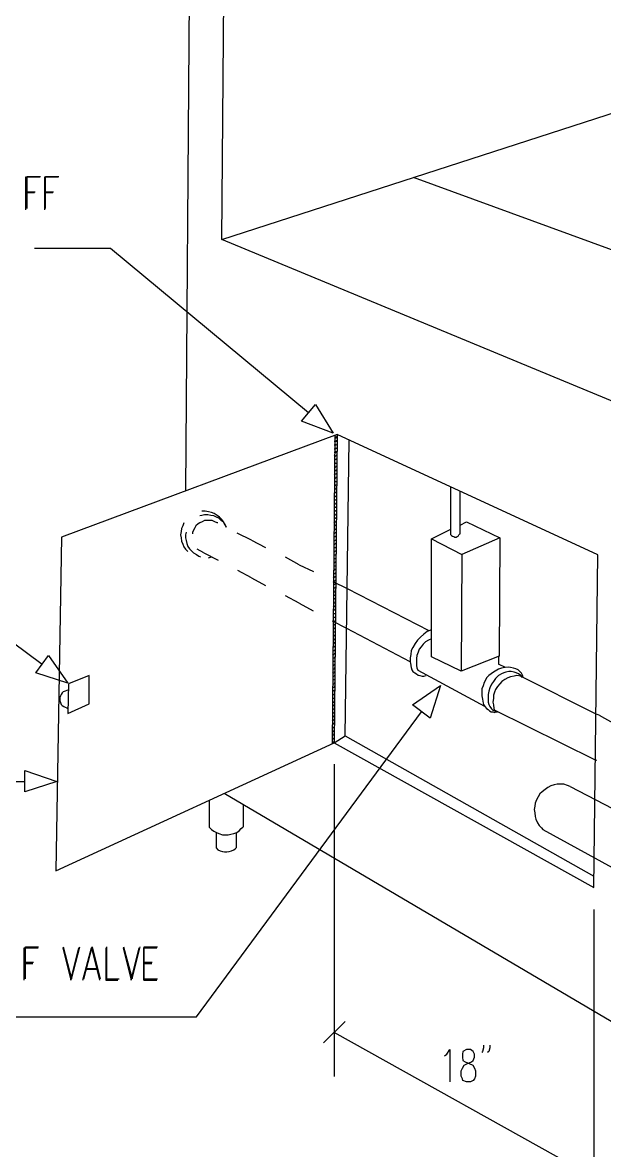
# Model space of a CAD drawing. Header units: metres. Extents: x 14 to 601, y -779 to -12.
# Drawn here: x 161.8 to 283.4, y -518.8 to -283.2 of the extents above; entities that cross this region are included whole.
import ezdxf

# ---------------------------------------------------------------- set-up
doc = ezdxf.new("R2010")
doc.units = ezdxf.units.M

msp = doc.modelspace()

# ---------------------------------------------------------------- linework, layer by layer
for p, q in [((197.08, -217.04), (195.88, -380.96)), ((203.44, -328.52), (204.28, -224.6)), ((203.44, -328.52), (438.4, -252.56)), ((162.52, -322.28), (162.52, -315.44)), ((162.52, -315.44), (165.4, -315.44)), ((162.76, -322.04), (162.76, -315.32)), ((162.76, -315.32), (165.52, -315.32)), ((166.48, -322.28), (166.48, -315.44)), ((166.48, -315.44), (169.24, -315.44)), ((166.6, -322.04), (166.6, -315.32)), ((166.6, -315.32), (169.36, -315.32)), ((352.96, -355.52), (243.52, -315.56)), ((162.52, -318.68), (164.32, -318.68)), ((162.76, -318.56), (164.44, -318.56)), ((166.48, -318.68), (168.16, -318.68)), ((166.6, -318.56), (168.28, -318.56)), ((311.8, -373.4), (203.44, -328.52)), ((164.32, -330.32), (180.16, -330.32)), ((180.16, -330.32), (221.56, -364.64)), ((220.12, -366.44), (223, -362.96)), ((223, -362.96), (226.72, -368.96)), ((226.72, -368.96), (220.12, -366.44)), ((227.56, -369.2), (169.96, -390.68)), ((227.08, -369.32), (226.48, -433.88)), ((227.56, -369.2), (226.96, -433.64)), ((227.08, -369.8), (227.2, -369.92)), ((227.32, -369.92), (227.44, -369.8)), ((227.44, -369.8), (227.44, -369.68)), ((227.44, -369.68), (227.56, -369.68)), ((282.04, -394.4), (227.56, -369.2)), ((226.96, -370.64), (227.2, -370.64)), ((226.96, -371.36), (227.08, -371.36)), ((226.96, -372.2), (227.08, -372.2)), ((227.08, -371.36), (227.32, -371.36)), ((227.08, -372.2), (227.2, -372.2)), ((227.2, -369.92), (227.32, -369.92)), ((227.2, -370.64), (227.32, -370.64)), ((227.2, -372.2), (227.32, -372.08)), ((227.32, -370.64), (227.44, -370.64)), ((227.32, -371.36), (227.44, -371.24)), ((227.32, -372.08), (227.44, -372.08)), ((227.44, -370.52), (227.56, -370.4)), ((227.44, -370.64), (227.44, -370.52)), ((227.44, -371.24), (227.56, -371.24)), ((227.44, -372.08), (227.56, -371.96)), ((229.24, -432.2), (230.08, -370.4)), ((226.96, -372.92), (227.08, -372.92)), ((226.96, -373.64), (227.08, -373.76)), ((226.96, -374.48), (227.08, -374.48)), ((227.08, -372.92), (227.2, -372.92)), ((227.08, -373.76), (227.2, -373.76)), ((227.08, -374.48), (227.2, -374.48)), ((227.2, -372.92), (227.32, -372.92)), ((227.2, -373.76), (227.32, -373.64)), ((227.2, -374.48), (227.32, -374.36)), ((227.32, -372.92), (227.44, -372.8)), ((227.32, -373.64), (227.44, -373.52)), ((227.32, -374.36), (227.44, -374.36)), ((227.44, -372.8), (227.44, -372.68)), ((227.44, -374.36), (227.44, -374.24)), ((226.96, -375.2), (227.08, -375.2)), ((226.96, -376.04), (227.08, -376.04)), ((226.96, -376.76), (227.08, -376.76)), ((227.08, -375.2), (227.2, -375.2)), ((227.08, -376.04), (227.2, -376.04)), ((227.08, -376.76), (227.2, -376.76)), ((227.2, -375.2), (227.32, -375.2)), ((227.2, -376.04), (227.32, -375.92)), ((227.2, -376.76), (227.32, -376.76)), ((227.32, -375.2), (227.44, -375.08)), ((227.32, -375.92), (227.44, -375.92)), ((227.32, -376.76), (227.44, -376.64)), ((227.44, -375.92), (227.44, -375.8)), ((227.44, -376.64), (227.44, -376.52)), ((226.96, -377.48), (227.08, -377.6)), ((226.96, -378.32), (227.08, -378.32)), ((226.96, -379.04), (227.08, -379.04)), ((227.08, -377.6), (227.2, -377.48)), ((227.08, -378.32), (227.2, -378.32)), ((227.08, -379.04), (227.2, -379.04)), ((227.2, -377.48), (227.32, -377.48)), ((227.2, -378.32), (227.32, -378.2)), ((227.2, -379.04), (227.32, -379.04)), ((227.32, -377.48), (227.44, -377.36)), ((227.32, -378.2), (227.44, -378.2)), ((227.32, -379.04), (227.44, -378.92)), ((227.44, -378.2), (227.44, -378.08)), ((226.96, -379.88), (227.08, -379.88)), ((226.96, -380.6), (227.08, -380.6)), ((226.96, -381.32), (227.08, -381.44)), ((227.08, -379.88), (227.2, -379.88)), ((227.08, -380.6), (227.2, -380.6)), ((227.08, -381.44), (227.2, -381.32)), ((227.2, -379.88), (227.32, -379.76)), ((227.2, -380.6), (227.32, -380.6)), ((227.2, -381.32), (227.32, -381.32)), ((227.32, -379.76), (227.44, -379.64)), ((227.32, -380.6), (227.44, -380.48)), ((227.32, -381.32), (227.44, -381.2)), ((227.44, -380.48), (227.44, -380.36)), ((251.32, -390.2), (251.32, -380.12)), ((253.24, -389.96), (253.24, -381.08)), ((226.96, -382.16), (227.08, -382.16)), ((226.96, -382.88), (227.08, -382.88)), ((226.96, -383.72), (227.08, -383.72)), ((227.08, -382.16), (227.2, -382.16)), ((227.08, -382.88), (227.2, -382.88)), ((227.08, -383.72), (227.2, -383.72)), ((227.2, -382.16), (227.32, -382.04)), ((227.2, -382.88), (227.32, -382.88)), ((227.2, -383.72), (227.32, -383.6)), ((227.32, -382.04), (227.44, -382.04)), ((227.32, -382.88), (227.44, -382.76)), ((227.32, -383.6), (227.32, -383.48)), ((227.32, -383.48), (227.44, -383.48)), ((227.44, -382.04), (227.44, -381.92)), ((199.24, -386.12), (198.88, -386.24)), ((199.36, -385.28), (199.24, -385.28)), ((199.84, -386), (199.24, -386.12)), ((199.96, -385.28), (199.36, -385.28)), ((200.56, -386), (199.84, -386)), ((200.68, -385.4), (199.96, -385.28)), ((201.16, -386.12), (200.56, -386)), ((201.28, -385.52), (200.68, -385.4)), ((201.76, -386.24), (201.16, -386.12)), ((201.88, -385.76), (201.28, -385.52)), ((202.36, -386.48), (201.76, -386.24)), ((202.48, -386.12), (201.88, -385.76)), ((202.96, -386.48), (202.48, -386.12)), ((226.84, -385.16), (227.08, -385.28)), ((226.84, -386), (226.96, -386)), ((226.96, -384.44), (227.08, -384.44)), ((226.96, -386), (227.2, -386)), ((227.08, -384.44), (227.2, -384.44)), ((227.08, -385.28), (227.2, -385.16)), ((227.2, -384.44), (227.32, -384.44)), ((227.2, -385.16), (227.32, -385.16)), ((227.2, -386), (227.32, -385.88)), ((227.32, -384.32), (227.44, -384.2)), ((227.32, -384.44), (227.32, -384.32)), ((227.32, -385.16), (227.32, -385.04)), ((227.32, -385.04), (227.44, -385.04)), ((227.32, -385.88), (227.44, -385.76)), ((195.28, -388.28), (195.04, -388.88)), ((195.52, -387.68), (195.28, -388.28)), ((198.04, -388.28), (197.8, -388.76)), ((198.52, -387.92), (198.04, -388.28)), ((198.88, -387.68), (198.52, -387.92)), ((199.36, -387.44), (198.88, -387.68)), ((199.84, -387.2), (199.36, -387.44)), ((200.44, -387.2), (199.84, -387.2)), ((200.92, -387.2), (200.44, -387.2)), ((201.4, -387.2), (200.92, -387.2)), ((202, -387.44), (201.4, -387.2)), ((202.48, -387.68), (202, -387.44)), ((202.84, -386.72), (202.36, -386.48)), ((202.6, -387.68), (202.48, -387.68)), ((203.32, -387.2), (202.84, -386.72)), ((203.44, -386.96), (202.96, -386.48)), ((203.8, -387.56), (203.32, -387.2)), ((203.8, -387.44), (203.44, -386.96)), ((204.16, -388.04), (203.8, -387.44)), ((204.16, -388.16), (203.8, -387.56)), ((204.4, -388.64), (204.16, -388.04)), ((204.4, -388.64), (204.16, -388.16)), ((226.84, -386.72), (226.96, -386.72)), ((226.84, -387.44), (226.96, -387.56)), ((226.84, -388.28), (226.96, -388.28)), ((226.96, -386.72), (227.08, -386.72)), ((226.96, -387.56), (227.08, -387.56)), ((226.96, -388.28), (227.08, -388.28)), ((227.08, -386.72), (227.2, -386.72)), ((227.08, -387.56), (227.2, -387.44)), ((227.08, -388.28), (227.2, -388.16)), ((227.2, -386.72), (227.32, -386.6)), ((227.2, -387.44), (227.32, -387.32)), ((227.2, -388.16), (227.32, -388.16)), ((227.32, -386.6), (227.44, -386.48)), ((227.32, -388.16), (227.32, -388.04)), ((253.24, -388.16), (254.56, -387.44)), ((254.56, -387.44), (261.52, -390.8)), ((169.96, -390.68), (168.76, -460.4)), ((194.92, -389.48), (194.8, -390.2)), ((194.8, -390.2), (194.92, -390.8)), ((195.04, -388.88), (194.92, -389.48)), ((194.92, -390.8), (195.04, -391.52)), ((196, -389.6), (195.88, -390.2)), ((195.88, -390.2), (195.88, -390.8)), ((195.88, -390.8), (196, -391.4)), ((197.56, -389.24), (197.32, -389.72)), ((197.32, -389.72), (197.32, -389.96)), ((197.8, -388.76), (197.56, -389.24)), ((209.68, -391.28), (206.68, -389.84)), ((226.84, -389), (226.96, -389)), ((226.84, -389.84), (226.96, -389.84)), ((226.84, -390.56), (226.96, -390.56)), ((226.96, -389), (227.08, -389)), ((226.96, -389.84), (227.08, -389.84)), ((226.96, -390.56), (227.08, -390.56)), ((227.08, -389), (227.2, -389)), ((227.08, -389.84), (227.2, -389.72)), ((227.08, -390.56), (227.2, -390.56)), ((227.2, -389), (227.32, -388.88)), ((227.2, -389.72), (227.32, -389.72)), ((227.2, -390.56), (227.32, -390.44)), ((227.32, -389.72), (227.32, -389.6)), ((227.32, -390.44), (227.32, -390.32)), ((247.24, -391.04), (251.32, -389)), ((247.24, -415.64), (247.24, -391.04)), ((247.24, -391.04), (253.6, -394.28)), ((251.32, -390.2), (251.44, -390.32)), ((251.44, -390.32), (251.68, -390.44)), ((251.68, -390.44), (251.92, -390.56)), ((251.92, -390.56), (252.16, -390.68)), ((252.16, -390.68), (252.4, -390.68)), ((252.4, -390.68), (252.64, -390.56)), ((252.64, -390.56), (252.88, -390.44)), ((252.88, -390.44), (253, -390.2)), ((253, -390.2), (253.12, -390.08)), ((253.12, -390.08), (253.24, -389.96)), ((261.52, -390.8), (253.6, -394.28)), ((261.52, -390.8), (261.4, -415.52)), ((195.04, -391.52), (195.28, -392.12)), ((195.28, -392.12), (195.52, -392.72)), ((195.52, -392.72), (195.88, -393.2)), ((195.88, -393.2), (196.36, -393.68)), ((196, -391.4), (196.12, -392)), ((196.12, -392), (196.36, -392.6)), ((196.36, -392.6), (196.72, -393.08)), ((196.72, -393.08), (197.08, -393.56)), ((199.72, -393.92), (198.28, -393.2)), ((209.68, -391.28), (212.56, -392.84)), ((226.84, -391.28), (226.96, -391.4)), ((226.84, -392.12), (226.96, -392.12)), ((226.84, -392.84), (226.96, -392.84)), ((226.96, -391.4), (227.08, -391.4)), ((226.96, -392.12), (227.08, -392.12)), ((226.96, -392.84), (227.08, -392.84)), ((227.08, -391.4), (227.2, -391.28)), ((227.08, -392.12), (227.2, -392)), ((227.08, -392.84), (227.2, -392.84)), ((227.2, -391.28), (227.32, -391.16)), ((227.2, -392), (227.32, -392)), ((227.2, -392.84), (227.32, -392.72)), ((227.2, -393.56), (227.32, -393.44)), ((227.32, -392), (227.32, -391.88)), ((197.08, -393.56), (197.56, -393.92)), ((197.56, -393.92), (198.16, -394.28)), ((198.16, -394.28), (198.64, -394.64)), ((198.64, -394.64), (199, -394.76)), ((199.72, -393.92), (202.72, -395.48)), ((200.68, -395), (201.28, -394.76)), ((201.28, -394.76), (201.4, -394.76)), ((219.64, -396.44), (216.76, -394.88)), ((226.84, -393.68), (226.96, -393.68)), ((226.84, -394.4), (226.96, -394.4)), ((226.84, -395.12), (226.96, -395.24)), ((226.96, -393.68), (227.08, -393.68)), ((226.96, -394.4), (227.08, -394.4)), ((226.96, -395.24), (227.08, -395.12)), ((227.08, -393.68), (227.2, -393.56)), ((227.08, -394.4), (227.2, -394.4)), ((227.08, -395.12), (227.2, -395.12)), ((227.2, -394.4), (227.32, -394.28)), ((227.2, -395.12), (227.32, -395)), ((227.32, -394.28), (227.32, -394.16)), ((227.32, -395.84), (227.32, -395.72)), ((253.6, -394.28), (253.48, -418.64)), ((281.2, -463.88), (282.04, -394.4)), ((138.88, -397.4), (165.88, -417.2)), ((209.68, -399.2), (206.8, -397.64)), ((219.64, -396.44), (222.64, -397.88)), ((226.84, -395.96), (226.96, -395.96)), ((226.84, -396.68), (226.96, -396.68)), ((226.84, -397.52), (226.96, -397.52)), ((226.96, -395.96), (227.08, -395.96)), ((226.96, -396.68), (227.08, -396.68)), ((226.96, -397.52), (227.08, -397.52)), ((227.08, -395.96), (227.2, -395.84)), ((227.08, -396.68), (227.2, -396.68)), ((227.08, -397.52), (227.2, -397.4)), ((227.2, -395.84), (227.32, -395.84)), ((227.2, -396.68), (227.32, -396.56)), ((227.2, -397.4), (227.2, -397.28)), ((227.2, -397.28), (227.32, -397.28)), ((227.2, -398.12), (227.32, -398)), ((227.2, -398.24), (227.2, -398.12)), ((209.68, -399.2), (212.56, -400.76)), ((226.72, -398.96), (226.96, -399.08)), ((226.72, -399.8), (226.84, -399.8)), ((229.72, -401.48), (226.72, -400.04)), ((226.84, -398.24), (226.96, -398.24)), ((226.84, -399.8), (227.08, -399.8)), ((226.96, -398.24), (227.08, -398.24)), ((226.96, -399.08), (227.08, -398.96)), ((227.08, -398.24), (227.2, -398.24)), ((227.08, -398.96), (227.2, -398.96)), ((227.08, -399.8), (227.2, -399.68)), ((227.08, -400.52), (227.2, -400.4)), ((227.2, -398.96), (227.2, -398.84)), ((227.2, -398.84), (227.32, -398.84)), ((227.2, -399.68), (227.32, -399.56)), ((227.2, -400.4), (227.32, -400.28)), ((226.72, -400.52), (226.84, -400.52)), ((226.72, -401.24), (226.84, -401.36)), ((226.72, -402.08), (226.84, -402.08)), ((226.72, -402.8), (226.84, -402.8)), ((226.84, -400.52), (226.96, -400.52)), ((226.84, -401.36), (226.96, -401.36)), ((226.84, -402.08), (226.96, -402.08)), ((226.84, -402.8), (226.96, -402.8)), ((226.96, -400.52), (227.08, -400.52)), ((226.96, -401.36), (227.08, -401.24)), ((226.96, -402.08), (227.08, -402.08)), ((226.96, -402.8), (227.08, -402.8)), ((227.08, -401.24), (227.2, -401.12)), ((227.08, -402.08), (227.2, -401.96)), ((227.08, -402.8), (227.2, -402.68)), ((227.2, -401.96), (227.2, -401.84)), ((246.76, -410.24), (229.72, -401.48)), ((219.64, -404.48), (216.76, -402.92)), ((219.64, -404.48), (222.52, -406.04)), ((226.72, -403.64), (226.84, -403.64)), ((226.72, -404.36), (226.84, -404.36)), ((226.72, -405.08), (226.84, -405.2)), ((226.84, -403.64), (226.96, -403.64)), ((226.84, -404.36), (226.96, -404.36)), ((226.84, -405.2), (226.96, -405.2)), ((226.96, -403.64), (227.08, -403.52)), ((226.96, -404.36), (227.08, -404.36)), ((226.96, -405.2), (227.08, -405.08)), ((227.08, -403.52), (227.2, -403.52)), ((227.08, -404.36), (227.2, -404.24)), ((227.08, -405.08), (227.2, -404.96)), ((227.2, -403.52), (227.2, -403.4)), ((227.2, -404.24), (227.2, -404.12)), ((226.72, -405.92), (226.84, -405.92)), ((226.72, -406.64), (226.84, -406.64)), ((226.72, -407.48), (226.84, -407.48)), ((226.84, -405.92), (226.96, -405.92)), ((226.84, -406.64), (226.96, -406.64)), ((226.84, -407.48), (226.96, -407.48)), ((226.96, -405.92), (227.08, -405.8)), ((226.96, -406.64), (227.08, -406.64)), ((226.96, -407.48), (227.08, -407.36)), ((227.08, -405.8), (227.2, -405.8)), ((227.08, -406.64), (227.2, -406.52)), ((227.08, -407.36), (227.2, -407.24)), ((227.2, -405.8), (227.2, -405.68)), ((229.6, -409.76), (226.6, -408.2)), ((226.72, -408.2), (226.84, -408.2)), ((226.72, -408.92), (226.84, -409.04)), ((226.72, -409.76), (226.84, -409.76)), ((226.84, -408.2), (226.96, -408.2)), ((226.84, -409.04), (226.96, -408.92)), ((226.84, -409.76), (226.96, -409.76)), ((226.96, -408.2), (227.08, -408.2)), ((226.96, -408.92), (227.08, -408.92)), ((226.96, -409.76), (227.08, -409.64)), ((227.08, -408.2), (227.2, -408.08)), ((227.08, -408.92), (227.2, -408.8)), ((227.08, -409.64), (227.2, -409.64)), ((227.2, -408.08), (227.2, -407.96)), ((227.2, -409.64), (227.2, -409.52)), ((242.8, -416.72), (229.6, -409.76)), ((226.72, -410.48), (226.84, -410.48)), ((226.72, -411.32), (226.84, -411.32)), ((226.72, -412.04), (226.84, -412.04)), ((226.84, -410.48), (226.96, -410.48)), ((226.84, -411.32), (226.96, -411.32)), ((226.84, -412.04), (226.96, -412.04)), ((226.96, -410.48), (227.08, -410.48)), ((226.96, -411.32), (227.08, -411.2)), ((226.96, -412.04), (227.08, -412.04)), ((227.08, -410.48), (227.2, -410.36)), ((227.08, -411.2), (227.08, -411.08)), ((227.08, -411.08), (227.2, -411.08)), ((227.08, -411.92), (227.2, -411.8)), ((227.08, -412.04), (227.08, -411.92)), ((244.36, -412.16), (243.88, -412.88)), ((244.96, -411.56), (244.36, -412.16)), ((245.68, -410.96), (244.96, -411.56)), ((246.4, -410.36), (245.68, -410.96)), ((246.64, -412.16), (246.04, -412.52)), ((247.24, -410), (246.4, -410.36)), ((247.24, -411.92), (246.64, -412.16)), ((226.6, -413.6), (226.84, -413.6)), ((226.6, -414.32), (226.72, -414.32)), ((226.72, -412.76), (226.84, -412.88)), ((226.72, -414.32), (226.96, -414.32)), ((226.84, -412.88), (226.96, -412.76)), ((226.84, -413.6), (226.96, -413.6)), ((226.96, -412.76), (227.08, -412.76)), ((226.96, -413.6), (227.08, -413.48)), ((226.96, -414.32), (227.08, -414.32)), ((227.08, -412.76), (227.08, -412.64)), ((227.08, -412.64), (227.2, -412.64)), ((227.08, -413.48), (227.2, -413.36)), ((227.08, -414.2), (227.2, -414.08)), ((227.08, -414.32), (227.08, -414.2)), ((243.04, -414.32), (242.92, -415.16)), ((243.4, -413.72), (243.04, -414.32)), ((243.88, -412.88), (243.4, -413.72)), ((244.72, -414.08), (244.48, -414.68)), ((245.08, -413.6), (244.72, -414.08)), ((245.56, -413), (245.08, -413.6)), ((246.04, -412.52), (245.56, -413)), ((164.56, -419), (167.2, -415.4)), ((167.2, -415.4), (171.28, -421.16)), ((226.6, -415.04), (226.72, -415.16)), ((226.6, -415.88), (226.72, -415.88)), ((226.6, -416.6), (226.72, -416.6)), ((226.72, -415.16), (226.84, -415.16)), ((226.72, -415.88), (226.84, -415.88)), ((226.72, -416.6), (226.84, -416.6)), ((226.84, -415.16), (226.96, -415.04)), ((226.84, -415.88), (226.96, -415.88)), ((226.84, -416.6), (226.96, -416.6)), ((226.96, -415.04), (227.08, -414.92)), ((226.96, -415.88), (227.08, -415.76)), ((226.96, -416.6), (227.08, -416.48)), ((227.08, -414.92), (227.2, -414.92)), ((227.08, -415.76), (227.08, -415.64)), ((242.92, -415.16), (242.8, -415.88)), ((242.8, -415.88), (242.8, -416.72)), ((242.8, -416.72), (242.92, -417.44)), ((244.24, -415.4), (244.12, -416)), ((244.12, -416), (244.12, -416.72)), ((244.12, -416.72), (244.12, -417.44)), ((244.48, -414.68), (244.24, -415.4)), ((253.48, -418.64), (247.24, -415.64)), ((261.4, -415.52), (253.48, -418.64)), ((261.28, -415.64), (261.28, -417.2)), ((171.28, -421.16), (164.56, -419)), ((226.6, -417.44), (226.72, -417.44)), ((226.6, -418.16), (226.72, -418.16)), ((226.6, -418.88), (226.72, -419)), ((226.72, -417.44), (226.84, -417.44)), ((226.72, -418.16), (226.84, -418.16)), ((226.72, -419), (226.84, -419)), ((226.84, -417.44), (226.96, -417.32)), ((226.84, -418.16), (226.96, -418.16)), ((226.84, -419), (226.96, -418.88)), ((226.96, -417.32), (227.08, -417.32)), ((226.96, -418.16), (227.08, -418.04)), ((226.96, -418.88), (227.08, -418.76)), ((227.08, -417.32), (227.08, -417.2)), ((227.08, -418.04), (227.08, -417.92)), ((242.92, -417.44), (242.92, -417.56)), ((242.92, -417.56), (243.04, -417.92)), ((243.04, -417.92), (243.16, -418.4)), ((243.16, -418.4), (243.4, -418.76)), ((243.4, -418.76), (243.76, -419)), ((243.76, -419), (244.12, -419.24)), ((244.12, -417.44), (244.24, -418.04)), ((244.12, -419.24), (244.48, -419.48)), ((244.24, -418.04), (244.48, -418.52)), ((258.4, -426.08), (244.48, -418.52)), ((259.72, -419.24), (259.24, -419.6)), ((260.2, -418.88), (259.72, -419.24)), ((260.56, -418.64), (260.2, -418.88)), ((261.28, -418.28), (260.56, -418.64)), ((262.72, -417.92), (261.28, -417.2)), ((261.88, -418.04), (261.28, -418.28)), ((261.88, -419.24), (261.4, -419.48)), ((262.6, -417.92), (261.88, -418.04)), ((262.36, -419), (261.88, -419.24)), ((262.84, -418.88), (262.36, -419)), ((263.32, -417.8), (262.6, -417.92)), ((263.44, -418.76), (262.84, -418.88)), ((263.8, -417.92), (263.32, -417.8)), ((263.92, -418.76), (263.44, -418.76)), ((264.4, -418.04), (263.8, -417.92)), ((264.52, -418.88), (263.92, -418.76)), ((264.88, -418.16), (264.4, -418.04)), ((265, -419), (264.52, -418.88)), ((265.36, -418.4), (264.88, -418.16)), ((265.48, -419.24), (265, -419)), ((265.72, -418.76), (265.36, -418.4)), ((265.96, -419.6), (265.48, -419.24)), ((266.08, -419.12), (265.72, -418.76)), ((266.32, -419.48), (266.08, -419.12)), ((171.4, -421.28), (171.28, -427.52)), ((175.72, -419.6), (171.4, -421.28)), ((175.72, -425.48), (175.72, -419.6)), ((226.6, -419.72), (226.72, -419.72)), ((226.6, -420.44), (226.72, -420.44)), ((226.6, -421.28), (226.72, -421.28)), ((226.72, -419.72), (226.84, -419.72)), ((226.72, -420.44), (226.84, -420.44)), ((226.72, -421.28), (226.84, -421.28)), ((226.84, -419.72), (226.96, -419.6)), ((226.84, -420.44), (226.96, -420.44)), ((226.84, -421.28), (226.96, -421.16)), ((226.96, -419.6), (227.08, -419.6)), ((226.96, -420.44), (227.08, -420.32)), ((226.96, -421.16), (227.08, -421.16)), ((227.08, -419.6), (227.08, -419.48)), ((227.08, -421.16), (227.08, -421.04)), ((243.28, -425.72), (249.16, -421.64)), ((244.48, -419.48), (244.84, -419.6)), ((244.84, -419.6), (245.32, -419.72)), ((245.32, -419.72), (245.68, -419.72)), ((245.68, -419.72), (246.16, -419.6)), ((249.16, -421.64), (247, -428.48)), ((258.28, -421.04), (258.04, -421.76)), ((258.64, -420.44), (258.28, -421.04)), ((258.76, -420.08), (258.64, -420.44)), ((259.24, -419.6), (258.76, -420.08)), ((259.84, -421.4), (259.48, -422.12)), ((260.2, -420.8), (259.84, -421.4)), ((260.68, -420.2), (260.2, -420.8)), ((261.28, -419.6), (260.68, -420.2)), ((261.52, -421.28), (261.04, -421.88)), ((261.4, -419.48), (261.28, -419.6)), ((262, -420.8), (261.52, -421.28)), ((262.6, -420.44), (262, -420.8)), ((263.2, -420.08), (262.6, -420.44)), ((263.8, -419.84), (263.2, -420.08)), ((264.52, -419.72), (263.8, -419.84)), ((265.12, -419.6), (264.52, -419.72)), ((265.84, -419.72), (265.12, -419.6)), ((281.68, -427.64), (265.84, -419.72)), ((266.32, -419.96), (265.96, -419.6)), ((266.44, -419.96), (266.32, -419.48)), ((169.72, -423.8), (169.6, -424.16)), ((169.84, -423.56), (169.72, -423.8)), ((170.08, -423.2), (169.84, -423.56)), ((170.32, -422.96), (170.08, -423.2)), ((170.68, -422.84), (170.32, -422.96)), ((171.04, -422.72), (170.68, -422.84)), ((171.4, -422.6), (171.04, -422.72)), ((226.6, -422), (226.72, -422)), ((226.6, -422.72), (226.72, -422.84)), ((226.6, -423.56), (226.72, -423.56)), ((226.72, -422), (226.84, -422)), ((226.72, -422.84), (226.84, -422.72)), ((226.72, -423.56), (226.84, -423.56)), ((226.84, -422), (226.96, -422)), ((226.84, -422.72), (226.96, -422.72)), ((226.84, -423.56), (226.96, -423.44)), ((226.96, -422), (227.08, -421.88)), ((226.96, -422.72), (227.08, -422.6)), ((226.96, -423.44), (227.08, -423.44)), ((227.08, -421.88), (227.08, -421.76)), ((227.08, -423.44), (227.08, -423.32)), ((258.04, -421.76), (257.8, -422.36)), ((257.8, -422.36), (257.8, -422.96)), ((257.8, -422.96), (257.8, -423.8)), ((257.8, -423.8), (257.92, -424.52)), ((259.24, -422.84), (259.12, -423.56)), ((259.12, -423.56), (259.12, -424.04)), ((259.12, -424.04), (259.12, -424.52)), ((259.48, -422.12), (259.24, -422.84)), ((260.44, -423.08), (260.2, -423.68)), ((260.2, -423.68), (260.2, -424.4)), ((260.68, -422.48), (260.44, -423.08)), ((261.04, -421.88), (260.68, -422.48)), ((169.6, -424.16), (169.6, -424.52)), ((169.6, -424.52), (169.6, -424.88)), ((169.6, -424.88), (169.72, -425.24)), ((169.72, -425.24), (169.84, -425.6)), ((169.84, -425.6), (170.08, -425.84)), ((170.08, -425.84), (170.44, -426.08)), ((170.44, -426.08), (170.68, -426.2)), ((170.68, -426.2), (171.04, -426.32)), ((171.04, -426.32), (171.28, -426.44)), ((171.28, -427.52), (175.72, -425.48)), ((226.6, -424.28), (226.72, -424.28)), ((226.6, -425.12), (226.72, -425.12)), ((226.6, -425.84), (226.72, -425.84)), ((226.72, -424.28), (226.84, -424.28)), ((226.72, -425.12), (226.84, -425.12)), ((226.72, -425.84), (226.84, -425.84)), ((226.84, -424.28), (226.96, -424.28)), ((226.84, -425.12), (226.96, -425)), ((226.84, -425.84), (226.96, -425.84)), ((226.96, -424.28), (227.08, -424.16)), ((226.96, -425), (227.08, -424.88)), ((226.96, -425.72), (227.08, -425.6)), ((226.96, -425.84), (226.96, -425.72)), ((247, -428.48), (243.28, -425.72)), ((257.92, -424.52), (258.04, -425.36)), ((258.04, -425.36), (258.16, -425.6)), ((258.16, -425.6), (258.4, -426.08)), ((258.4, -426.08), (258.76, -426.44)), ((259.12, -424.52), (259.12, -425.12)), ((259.12, -425.12), (259.24, -425.6)), ((259.24, -425.6), (259.48, -426.08)), ((259.48, -426.08), (259.84, -426.56)), ((260.2, -424.4), (260.08, -425.12)), ((260.08, -425.12), (260.2, -425.72)), ((260.2, -425.72), (260.32, -426.44)), ((198.16, -490.88), (245.2, -427.16)), ((226.48, -427.4), (226.72, -427.4)), ((226.48, -428.12), (226.6, -428.12)), ((226.6, -426.56), (226.72, -426.68)), ((226.6, -428.12), (226.84, -428.12)), ((226.72, -426.68), (226.84, -426.56)), ((226.72, -427.4), (226.84, -427.4)), ((226.84, -426.56), (226.96, -426.56)), ((226.84, -427.4), (226.96, -427.28)), ((226.84, -428.12), (226.96, -428.12)), ((226.84, -428.84), (226.96, -428.72)), ((226.96, -426.56), (226.96, -426.44)), ((226.96, -426.44), (227.08, -426.44)), ((226.96, -427.28), (227.08, -427.16)), ((226.96, -428), (227.08, -427.88)), ((226.96, -428.12), (226.96, -428)), ((226.96, -428.72), (227.08, -428.72)), ((258.76, -426.44), (259.12, -426.68)), ((259.12, -426.68), (259.36, -426.92)), ((259.36, -426.92), (259.72, -427.16)), ((259.72, -427.16), (260.08, -427.16)), ((259.84, -426.56), (260.08, -426.8)), ((260.08, -426.8), (260.2, -426.8)), ((260.08, -427.16), (260.44, -427.28)), ((260.2, -426.8), (260.44, -426.92)), ((260.32, -426.44), (260.44, -426.8)), ((281.56, -437.24), (260.44, -426.8)), ((260.44, -426.92), (260.8, -426.92)), ((260.44, -427.28), (260.8, -427.16)), ((260.8, -427.16), (261.04, -427.16)), ((261.04, -427.16), (261.16, -427.04)), ((282.28, -427.88), (281.68, -427.64)), ((282.28, -427.88), (285.16, -429.44)), ((226.48, -428.84), (226.6, -428.96)), ((226.48, -429.68), (226.6, -429.68)), ((226.48, -430.4), (226.6, -430.4)), ((226.6, -428.96), (226.72, -428.96)), ((226.6, -429.68), (226.72, -429.68)), ((226.6, -430.4), (226.72, -430.4)), ((226.72, -428.96), (226.84, -428.84)), ((226.72, -429.68), (226.84, -429.68)), ((226.72, -430.4), (226.84, -430.4)), ((226.72, -431.24), (226.84, -431.12)), ((226.84, -429.68), (226.96, -429.56)), ((226.84, -430.4), (226.96, -430.28)), ((226.84, -431.12), (226.96, -431.12)), ((226.96, -429.56), (226.96, -429.44)), ((226.96, -431.12), (226.96, -431)), ((226.48, -431.24), (226.6, -431.24)), ((226.48, -431.96), (226.6, -431.96)), ((226.48, -432.68), (226.6, -432.8)), ((226.6, -431.24), (226.72, -431.24)), ((226.6, -431.96), (226.72, -431.96)), ((226.6, -432.8), (226.72, -432.8)), ((226.72, -431.96), (226.84, -431.96)), ((226.72, -432.8), (226.84, -432.68)), ((226.72, -433.52), (226.84, -433.4)), ((226.84, -431.96), (226.96, -431.84)), ((226.84, -432.68), (226.96, -432.56)), ((226.84, -433.4), (226.96, -433.4)), ((226.96, -431.84), (226.96, -431.72)), ((226.96, -433.64), (229.24, -432.2)), ((226.96, -433.4), (226.96, -433.28)), ((229.24, -432.2), (281.2, -461.48)), ((168.76, -460.4), (226.96, -433.64)), ((226.48, -433.52), (226.6, -433.52)), ((226.6, -433.52), (226.72, -433.52)), ((226.96, -433.64), (281.2, -463.88)), ((226.96, -438.08), (226.96, -503.36)), ((281.8, -437.36), (281.56, -437.24)), ((162.28, -443.84), (162.28, -439.4)), ((162.28, -439.4), (169, -441.68)), ((110.2, -441.68), (162.28, -441.68)), ((169, -441.68), (162.28, -443.84)), ((272.2, -442.64), (271.6, -443)), ((272.92, -442.4), (272.2, -442.64)), ((273.52, -442.28), (272.92, -442.4)), ((274.24, -442.28), (273.52, -442.28)), ((274.96, -442.28), (274.24, -442.28)), ((275.68, -442.52), (274.96, -442.28)), ((276.28, -442.76), (275.68, -442.52)), ((276.28, -442.76), (289.6, -449.72)), ((301.48, -501.68), (203.92, -444.2)), ((269.56, -444.92), (269.2, -445.52)), ((269.92, -444.32), (269.56, -444.92)), ((270.4, -443.84), (269.92, -444.32)), ((271, -443.36), (270.4, -443.84)), ((271.6, -443), (271, -443.36)), ((200.8, -445.64), (200.8, -451.28)), ((207.88, -446.48), (207.88, -451.16)), ((268.84, -446.84), (268.72, -447.56)), ((268.72, -447.56), (268.84, -448.28)), ((268.96, -446.24), (268.84, -446.84)), ((269.2, -445.52), (268.96, -446.24)), ((268.84, -448.28), (268.96, -449)), ((268.96, -449), (269.08, -449.6)), ((269.08, -449.6), (269.44, -450.32)), ((200.8, -451.28), (201.28, -451.76)), ((201.28, -451.76), (201.76, -452.12)), ((201.76, -452.12), (202.36, -452.36)), ((206.56, -452.36), (207.04, -452)), ((207.04, -452), (207.52, -451.52)), ((207.52, -451.52), (207.88, -451.16)), ((269.44, -450.32), (269.8, -450.92)), ((269.8, -450.92), (270.28, -451.4)), ((270.28, -451.4), (270.52, -451.76)), ((270.52, -451.76), (285.04, -459.68)), ((202.24, -452.36), (202.24, -455.6)), ((202.36, -452.36), (202.84, -452.6)), ((202.84, -452.6), (203.56, -452.84)), ((203.56, -452.84), (204.16, -452.84)), ((204.16, -452.84), (204.76, -452.84)), ((204.76, -452.84), (205.36, -452.72)), ((205.36, -452.72), (205.96, -452.6)), ((205.96, -452.6), (206.56, -452.36)), ((206.44, -452.36), (206.44, -455.6)), ((202.24, -455.6), (202.6, -455.96)), ((202.6, -455.96), (203.08, -456.2)), ((203.08, -456.2), (203.56, -456.32)), ((203.56, -456.32), (204.04, -456.44)), ((204.04, -456.44), (204.52, -456.44)), ((204.52, -456.44), (205, -456.32)), ((205, -456.32), (205.48, -456.2)), ((205.48, -456.2), (205.96, -455.96)), ((205.96, -455.96), (206.32, -455.72)), ((206.32, -455.72), (206.44, -455.6)), ((281.2, -468.44), (281.2, -533.36)), ((162.16, -483.2), (162.16, -476.48)), ((162.16, -476.48), (165.04, -476.48)), ((162.4, -482.96), (162.4, -476.24)), ((162.4, -476.24), (165.16, -476.24)), ((170.2, -476.48), (171.88, -483.2)), ((170.32, -476.24), (172, -482.96)), ((171.88, -483.2), (173.56, -476.48)), ((172, -482.96), (173.8, -476.24)), ((174.4, -483.2), (176.2, -476.48)), ((174.64, -482.96), (176.32, -476.24)), ((176.2, -476.48), (177.88, -483.2)), ((176.32, -476.24), (178, -482.96)), ((179.2, -476.48), (179.2, -483.2)), ((179.32, -476.24), (179.32, -482.96)), ((182.8, -476.48), (184.48, -483.2)), ((182.92, -476.24), (184.72, -482.96)), ((184.48, -483.2), (186.16, -476.48)), ((184.72, -482.96), (186.4, -476.24)), ((187.12, -483.2), (187.12, -476.48)), ((187.12, -476.48), (189.88, -476.48)), ((187.24, -482.96), (187.24, -476.24)), ((187.24, -476.24), (190, -476.24)), ((162.16, -479.72), (163.96, -479.72)), ((162.4, -479.48), (164.08, -479.48)), ((187.12, -479.72), (188.8, -479.72)), ((187.24, -479.48), (188.92, -479.48)), ((175.12, -480.92), (177.16, -480.92)), ((175.24, -480.8), (177.4, -480.8)), ((179.32, -482.96), (181.96, -482.96)), ((187.24, -482.96), (190, -482.96)), ((179.2, -483.2), (181.72, -483.2)), ((187.12, -483.2), (189.88, -483.2)), ((141.04, -490.88), (198.16, -490.88)), ((229.24, -491.84), (224.68, -496.28)), ((281.2, -524.36), (226.96, -494.12)), ((258.16, -496.76), (258.16, -497.36)), ((259.48, -496.76), (259.48, -497.36)), ((250, -499.04), (250.48, -498.68)), ((250.48, -498.68), (251.08, -497.72)), ((251.08, -497.72), (251.08, -504.44)), ((253.84, -498.08), (253.72, -498.68)), ((253.72, -498.68), (253.72, -499.28)), ((253.72, -499.28), (253.84, -500)), ((254.56, -497.72), (253.84, -498.08)), ((255.4, -497.72), (254.56, -497.72)), ((256, -498.08), (255.4, -497.72)), ((256.24, -498.68), (256, -498.08)), ((256, -500), (256.24, -499.28)), ((256.24, -499.28), (256.24, -498.68)), ((257.92, -498.08), (257.8, -498.32)), ((258.16, -497.36), (257.92, -498.08)), ((259.24, -498.08), (259, -498.32)), ((259.48, -497.36), (259.24, -498.08)), ((253.48, -502.16), (253.72, -501.56)), ((253.72, -501.56), (254.08, -500.96)), ((253.84, -500), (254.32, -500.24)), ((254.08, -500.96), (254.8, -500.6)), ((254.32, -500.24), (255.16, -500.6)), ((254.8, -500.6), (255.64, -500.24)), ((255.16, -500.6), (255.88, -500.96)), ((255.64, -500.24), (256, -500)), ((255.88, -500.96), (256.24, -501.56)), ((256.24, -501.56), (256.48, -502.16)), ((253.48, -503.24), (253.48, -502.16)), ((253.72, -503.84), (253.48, -503.24)), ((253.84, -504.2), (253.72, -503.84)), ((256.24, -503.84), (256, -504.2)), ((256.48, -503.24), (256.24, -503.84)), ((256.48, -502.16), (256.48, -503.24)), ((254.56, -504.44), (253.84, -504.2)), ((255.4, -504.44), (254.56, -504.44)), ((256, -504.2), (255.4, -504.44))]:
    msp.add_line(p, q)

doc.saveas('drawing.dxf')
